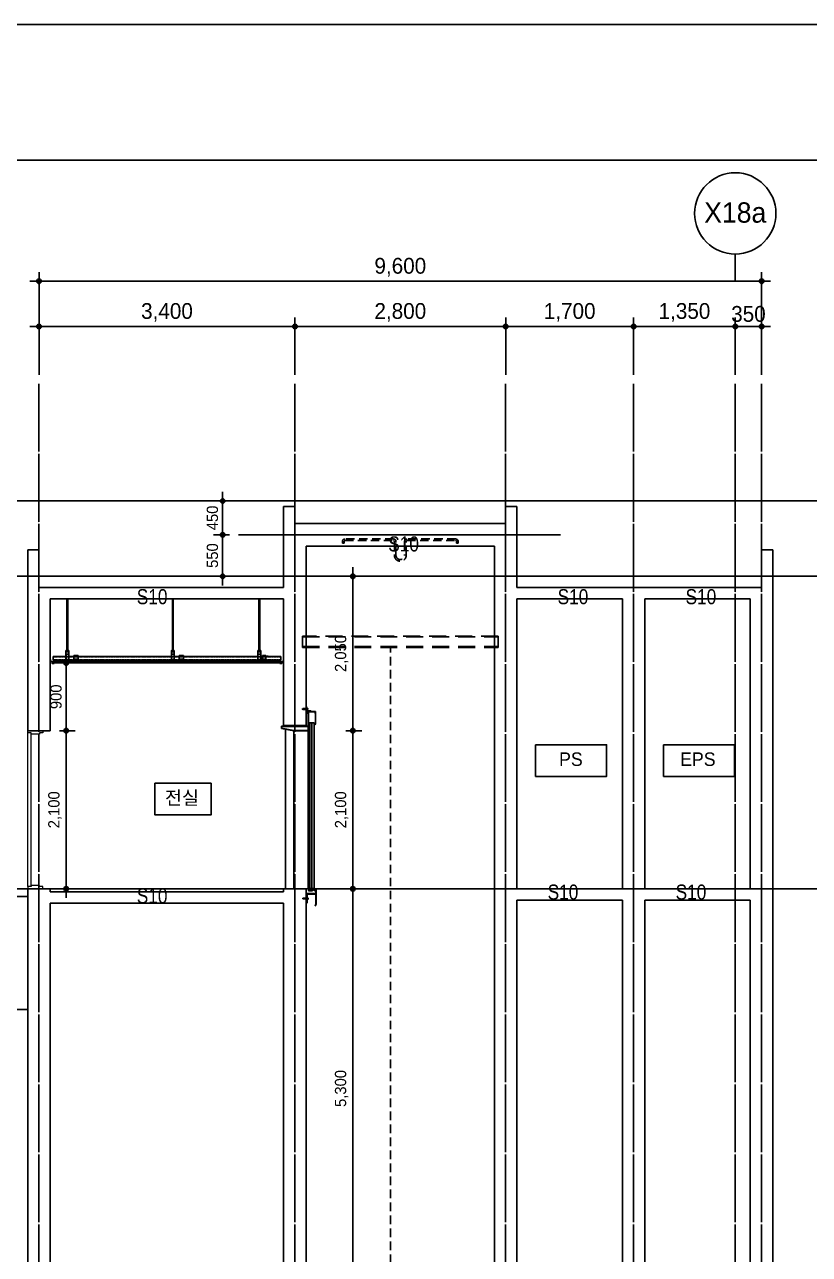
# Model space of a CAD drawing. Header units: millimetres. Extents: x 11948722 to 13111668, y -10771712 to -10232988.
# Drawn here: x 12224441 to 12234868, y -10540487 to -10524159 of the extents above; entities that cross this region are included whole.
import ezdxf
from ezdxf.enums import TextEntityAlignment as Align

# ---------------------------------------------------------------- set-up
doc = ezdxf.new("R2010")
doc.units = ezdxf.units.MM
doc.header["$LTSCALE"] = 150
doc.header["$MEASUREMENT"] = 0
for name, pattern in [('CEN', [6.2, 6, -0.1, 0, -0.1]), ('HID', [2.3, 1.5, -0.8]), ('HIDDEN', [2, 1, -1]), ('Xref-계단단면도$0$HIDDEN', [0.375, 0.25, -0.125])]:
    doc.linetypes.add(name, pattern=pattern)
doc.layers.get('0').update_dxf_attribs({"linetype": 'CONTINUOUS'})
doc.layers.get('Defpoints').update_dxf_attribs({"color": 117, "linetype": 'CONTINUOUS'})
for name, color, linetype in [('A-FIN-4', 9, 'CONTINUOUS'), ('A-중심선', 10, 'CEN'), ('CON-C', 2, 'CONTINUOUS'), ('ELE-3', 7, 'CONTINUOUS'), ('ELE-8', 8, 'CONTINUOUS'), ('elev', 8, 'HID'), ('Xref-계단단면도$0$3 dim0', 7, 'CONTINUOUS'), ('Xref-계단단면도$0$4', 4, 'CONTINUOUS'), ('Xref-계단단면도$0$8', 8, 'CONTINUOUS'), ('Xref-계단단면도$0$FIN', 5, 'CONTINUOUS'), ('Xref-계단단면도$0$SYM-2', 7, 'CONTINUOUS'), ('Xref-계단단면도$0$TEX', 3, 'CONTINUOUS'), ('Xref-계단단면도$0$TEX-SYM', 3, 'CONTINUOUS')]:
    doc.layers.add(name, color=color, linetype=linetype)
doc.layers.add('Xref-계단단면도$0$A-DOR', color=4, linetype='CONTINUOUS', lineweight=0)
doc.styles.add('A.NARROW', font='ARIALN.TTF')
doc.styles.add('Xref-계단단면도$0$나눔고딕 Se', font='')
doc.styles.add('Xref-계단단면도$0$돋움', font='')
doc.styles.get('Xref-계단단면도$0$나눔고딕 Se').set_extended_font_data('Dotum')
doc.styles.get('Xref-계단단면도$0$돋움').set_extended_font_data('Dotum')
doc.dimstyles.new('Xref-계단단면도$0$A1-100', dxfattribs={"dimtxt": 3, "dimasz": 1, "dimexe": 2, "dimexo": 2, "dimgap": 1, "dimtad": 1, "dimdec": 0, "dimzin": 12, "dimdsep": 46, "dimlunit": 6, "dimtxsty": 'Xref-계단단면도$0$나눔고딕 Se', "dimblk1": 'Xref-계단단면도$0$DIMDOT', "dimblk2": 'Xref-계단단면도$0$DIMDOT', "dimsah": 1, "dimcen": -1, "dimdle": 2, "dimclrd": 256, "dimclre": 256, "dimclrt": 3, "dimadec": 0, "dimazin": 0, "dimtfac": 1, "dimtdec": 0, "dimtix": 1, "dimtmove": 2, "dimatfit": 3, "dimldrblk": 'Xref-계단단면도$0$DIMDOT', "dimfxl": 1, "dimtvp": 1, "dimtolj": 1, "dimtzin": 12, "dimlwd": -1, "dimlwe": -1, "dimarcsym": 0})

# ---------------------------------------------------------------- blocks, each defined once
blk = doc.blocks.new('Xref-계단단면도$0$DIMDOT')
at = {"color": 0}
blk.add_line((-2, 0), (2, 0), dxfattribs=at)
for radius in [0.5, 0.25]:
    blk.add_circle((0, 0), radius, dxfattribs=at)
blk = doc.blocks.new('*D30')
at = {"layer": 'Defpoints', "color": 0, "transparency": 16777216}
for p in [(12224633, -10527567), (12224633, -10528356), (12234233, -10528356)]:
    blk.add_point(p, dxfattribs=at)
at = {"layer": 'Xref-계단단면도$0$3 dim0', "transparency": 16777216}
for p, q in [((12224633, -10528236), (12224633, -10527447)), ((12234173, -10527567), (12224693, -10527567)), ((12234233, -10528236), (12234233, -10527447))]:
    blk.add_line(p, q, dxfattribs=at)
at = {"layer": 'Xref-계단단면도$0$3 dim0', "transparency": 16777216, "xscale": 60, "yscale": 60, "zscale": 60, "rotation": 180}
blk.add_blockref('Xref-계단단면도$0$DIMDOT', (12224633, -10527567), dxfattribs=at)
at = {"layer": 'Xref-계단단면도$0$3 dim0', "transparency": 16777216, "xscale": 60, "yscale": 60, "zscale": 60}
blk.add_blockref('Xref-계단단면도$0$DIMDOT', (12234233, -10527567), dxfattribs=at)
at = {"layer": 'Xref-계단단면도$0$3 dim0', "color": 3, "transparency": 16777216, "insert": (12229433, -10527381), "char_height": 210, "attachment_point": 5, "style": 'Xref-계단단면도$0$나눔고딕 Se'}
blk.add_mtext('\\A1;9,600', dxfattribs=at)
blk = doc.blocks.new('*D31')
at = {"layer": 'Defpoints', "color": 0, "transparency": 16777216}
for p in [(12232533, -10528167), (12230833, -10528929), (12232533, -10528929)]:
    blk.add_point(p, dxfattribs=at)
at = {"layer": 'Xref-계단단면도$0$3 dim0', "transparency": 16777216}
for p, q in [((12230833, -10528809), (12230833, -10528047)), ((12232533, -10528809), (12232533, -10528047)), ((12230893, -10528167), (12232473, -10528167))]:
    blk.add_line(p, q, dxfattribs=at)
at = {"layer": 'Xref-계단단면도$0$3 dim0', "transparency": 16777216, "xscale": 60, "yscale": 60, "zscale": 60, "rotation": 180}
blk.add_blockref('Xref-계단단면도$0$DIMDOT', (12230833, -10528167), dxfattribs=at)
at = {"layer": 'Xref-계단단면도$0$3 dim0', "transparency": 16777216, "xscale": 60, "yscale": 60, "zscale": 60}
blk.add_blockref('Xref-계단단면도$0$DIMDOT', (12232533, -10528167), dxfattribs=at)
at = {"layer": 'Xref-계단단면도$0$3 dim0', "color": 3, "transparency": 16777216, "insert": (12231683, -10527981), "char_height": 210, "attachment_point": 5, "style": 'Xref-계단단면도$0$나눔고딕 Se'}
blk.add_mtext('\\A1;1,700', dxfattribs=at)
blk = doc.blocks.new('*D36')
at = {"layer": 'Defpoints', "color": 0, "transparency": 16777216}
for p in [(12230833, -10528167), (12228033, -10528929), (12230833, -10528929)]:
    blk.add_point(p, dxfattribs=at)
at = {"layer": 'Xref-계단단면도$0$3 dim0', "transparency": 16777216}
for p, q in [((12228033, -10528809), (12228033, -10528047)), ((12230833, -10528809), (12230833, -10528047)), ((12228093, -10528167), (12230773, -10528167))]:
    blk.add_line(p, q, dxfattribs=at)
at = {"layer": 'Xref-계단단면도$0$3 dim0', "transparency": 16777216, "xscale": 60, "yscale": 60, "zscale": 60, "rotation": 180}
blk.add_blockref('Xref-계단단면도$0$DIMDOT', (12228033, -10528167), dxfattribs=at)
at = {"layer": 'Xref-계단단면도$0$3 dim0', "transparency": 16777216, "xscale": 60, "yscale": 60, "zscale": 60}
blk.add_blockref('Xref-계단단면도$0$DIMDOT', (12230833, -10528167), dxfattribs=at)
at = {"layer": 'Xref-계단단면도$0$3 dim0', "color": 3, "transparency": 16777216, "insert": (12229433, -10527981), "char_height": 210, "attachment_point": 5, "style": 'Xref-계단단면도$0$나눔고딕 Se'}
blk.add_mtext('\\A1;2,800', dxfattribs=at)
blk = doc.blocks.new('*D52')
at = {"layer": 'Defpoints', "color": 0, "transparency": 16777216}
for p in [(12233883, -10528167), (12232533, -10528929), (12233883, -10528929)]:
    blk.add_point(p, dxfattribs=at)
at = {"layer": 'Xref-계단단면도$0$3 dim0', "transparency": 16777216}
for p, q in [((12232533, -10528809), (12232533, -10528047)), ((12233883, -10528809), (12233883, -10528047)), ((12232593, -10528167), (12233823, -10528167))]:
    blk.add_line(p, q, dxfattribs=at)
at = {"layer": 'Xref-계단단면도$0$3 dim0', "transparency": 16777216, "xscale": 60, "yscale": 60, "zscale": 60, "rotation": 180}
blk.add_blockref('Xref-계단단면도$0$DIMDOT', (12232533, -10528167), dxfattribs=at)
at = {"layer": 'Xref-계단단면도$0$3 dim0', "transparency": 16777216, "xscale": 60, "yscale": 60, "zscale": 60}
blk.add_blockref('Xref-계단단면도$0$DIMDOT', (12233883, -10528167), dxfattribs=at)
at = {"layer": 'Xref-계단단면도$0$3 dim0', "color": 3, "transparency": 16777216, "insert": (12233208, -10527981), "char_height": 210, "attachment_point": 5, "style": 'Xref-계단단면도$0$나눔고딕 Se'}
blk.add_mtext('\\A1;1,350', dxfattribs=at)
blk = doc.blocks.new('*D53')
at = {"layer": 'Defpoints', "color": 0, "transparency": 16777216}
for p in [(12228033, -10528167), (12224633, -10528929), (12228033, -10528929)]:
    blk.add_point(p, dxfattribs=at)
at = {"layer": 'Xref-계단단면도$0$3 dim0', "transparency": 16777216}
for p, q in [((12224633, -10528809), (12224633, -10528047)), ((12228033, -10528809), (12228033, -10528047)), ((12224693, -10528167), (12227973, -10528167))]:
    blk.add_line(p, q, dxfattribs=at)
at = {"layer": 'Xref-계단단면도$0$3 dim0', "transparency": 16777216, "xscale": 60, "yscale": 60, "zscale": 60, "rotation": 180}
blk.add_blockref('Xref-계단단면도$0$DIMDOT', (12224633, -10528167), dxfattribs=at)
at = {"layer": 'Xref-계단단면도$0$3 dim0', "transparency": 16777216, "xscale": 60, "yscale": 60, "zscale": 60}
blk.add_blockref('Xref-계단단면도$0$DIMDOT', (12228033, -10528167), dxfattribs=at)
at = {"layer": 'Xref-계단단면도$0$3 dim0', "color": 3, "transparency": 16777216, "insert": (12226333, -10527981), "char_height": 210, "attachment_point": 5, "style": 'Xref-계단단면도$0$나눔고딕 Se'}
blk.add_mtext('\\A1;3,400', dxfattribs=at)
blk = doc.blocks.new('ELEV-DOOR')
at = {"layer": 'ELE-3'}
for p, q in [((-6, 2420), (-6, 2467)), ((-2, 2471), (0, 2471)), ((0, 2471), (0, 2406)), ((-124, 2403), (-125, 2403)), ((-125, 2403), (-125, 2240)), ((-124, 2241), (-124, 2403)), ((-22, 2406), (-123, 2406)), ((-123, 2406), (-123, 2380)), ((-123, 2380), (-119, 2380)), ((-119, 2380), (-119, 2402)), ((-119, 2402), (-26, 2402)), ((-65, 2406), (-65, 2408)), ((0, 2406), (-65, 2406)), ((-61, 2412), (-14, 2412)), ((-27, 2391), (-29, 2391)), ((-29, 2391), (-29, 2200)), ((-27, 2200), (-27, 2391)), ((-26, 2402), (-26, 2376)), ((-26, 2376), (-22, 2376)), ((-22, 2376), (-22, 2406)), ((-125, 2240), (-114, 2228)), ((-112, 2229), (-124, 2241)), ((-114, 2228), (-112, 2229)), ((-77, 2254), (-106, 2254)), ((-106, 2254), (-106, 56)), ((-77, 56), (-77, 2254)), ((-42, 2254), (-72, 2254)), ((-72, 2254), (-72, 56)), ((-42, 56), (-42, 2254)), ((-29, 2200), (-27, 2200)), ((-12, 2210), (-26, 2210)), ((-26, 2210), (-26, 2150)), ((-26, 2150), (-26, 50)), ((-26, 2150), (166, 2150)), ((-24, 2152), (-24, 2207)), ((-24, 2207), (-12, 2207)), ((166, 2152), (-24, 2152)), ((312, 2207), (-19, 2207)), ((-19, 2207), (-19, 2205)), ((-19, 2205), (312, 2205)), ((-12, 2207), (-12, 2210)), ((328, 2182), (166, 2152)), ((166, 2150), (330, 2180)), ((330, 2210), (312, 2210)), ((312, 2210), (312, 2207)), ((312, 2207), (328, 2207)), ((312, 2205), (312, 2207)), ((328, 2207), (328, 2182)), ((330, 2180), (330, 2210)), ((-133, 47), (-130, 50)), ((-133, -154), (-133, 47)), ((-133, 38), (-130, 38)), ((-130, 50), (-123, 50)), ((-130, 38), (-130, -153)), ((-110, 23), (-130, 23)), ((-123, 50), (-123, 46)), ((-123, 46), (-117, 46)), ((-75, 39), (-120, 39)), ((-120, 39), (-120, 31)), ((-120, 31), (-110, 31)), ((-117, 46), (-117, 50)), ((-117, 50), (-111, 50)), ((-111, 50), (-111, 46)), ((-111, 46), (-105, 46)), ((-110, 31), (-110, 23)), ((-106, 56), (-77, 56)), ((-105, 46), (-105, 50)), ((-105, 50), (-99, 50)), ((-99, 50), (-99, 46)), ((-99, 46), (-93, 46)), ((-93, 46), (-93, 50)), ((-93, 50), (-87, 50)), ((-87, 50), (-87, 46)), ((-87, 46), (-82, 46)), ((-85, 23), (-85, 31)), ((-85, 31), (-75, 31)), ((-45, 23), (-85, 23)), ((-82, 46), (-82, 50)), ((-82, 50), (-68, 50)), ((-75, 31), (-75, 39)), ((-72, 56), (-42, 56)), ((-68, 50), (-68, 39)), ((-68, 39), (-50, 39)), ((-64, 56), (-64, 45)), ((-64, 45), (-54, 45)), ((-54, 45), (-54, 56)), ((-50, 39), (-50, 50)), ((-50, 50), (0, 50)), ((-40, 39), (-45, 39)), ((-45, 39), (-45, 23)), ((-40, 23), (-40, 39)), ((-30, 23), (-40, 23)), ((-30, 44), (-35, 44)), ((-35, 44), (-35, 29)), ((-35, 29), (-30, 29)), ((-30, 50), (-30, 44)), ((-30, 29), (-30, 23)), ((-119, -180), (-133, -154)), ((-130, -153), (-117, -179)), ((-117, -179), (-119, -180))]:
    blk.add_line(p, q, dxfattribs=at)
blk.add_lwpolyline([(0, -10), (0, 50)], dxfattribs=at)
blk.add_lwpolyline([(-130, -10), (0, -10), (0, -140), (-4, -140, -0.414214), (-12, -132), (-12, -34, 0.414214), (-24, -22), (-122, -22, -0.414214), (-130, -14)], format="xyb", close=True, dxfattribs=at)
for centre, radius, start, end in [((-2, 2467), 4, 90, 180), ((-61, 2408), 4, 90, 180), ((-14, 2420), 8.5, 270, 0)]:
    blk.add_arc(centre, radius, start, end, dxfattribs=at)
at = {"layer": 'ELE-8', "linetype": 'HIDDEN'}
for p, q in [((-8, 2425), (-8, 2453)), ((-6, 2453), (-8, 2453)), ((55, 2438), (-28, 2438)), ((-16, 2443), (-21, 2443)), ((-21, 2435), (-21, 2443)), ((-16, 2435), (-21, 2435)), ((-15, 2449), (-16, 2447)), ((-16, 2431), (-16, 2447)), ((-14, 2443), (-16, 2443)), ((-14, 2435), (-16, 2435)), ((-15, 2429), (-16, 2431)), ((-8, 2449), (-15, 2449)), ((-8, 2444), (-15, 2444)), ((-8, 2434), (-15, 2434)), ((-8, 2429), (-15, 2429)), ((-4, 2443), (-9, 2443)), ((-4, 2435), (-9, 2435)), ((-6, 2425), (-8, 2425)), ((-8, 2429), (-8, 2449)), ((45, 2446), (0, 2446)), ((3, 2444), (0, 2444)), ((3, 2434), (0, 2434)), ((45, 2432), (0, 2432)), ((6, 2443), (1, 2443)), ((6, 2435), (1, 2435)), ((6, 2432), (6, 2432)), ((13, 2444), (8, 2444)), ((13, 2434), (8, 2434)), ((16, 2443), (11, 2443)), ((16, 2435), (11, 2435)), ((23, 2444), (18, 2444)), ((23, 2434), (18, 2434)), ((26, 2443), (21, 2443)), ((26, 2435), (21, 2435)), ((32, 2444), (27, 2444)), ((33, 2434), (28, 2434)), ((35, 2443), (30, 2443)), ((35, 2435), (30, 2435)), ((39, 2444), (37, 2444)), ((39, 2444), (37, 2443)), ((39, 2434), (37, 2435)), ((40, 2434), (38, 2434)), ((42, 2443), (40, 2443)), ((42, 2435), (40, 2435)), ((42, 2441), (42, 2443)), ((42, 2435), (42, 2437)), ((45, 2445), (43, 2445)), ((45, 2433), (43, 2433)), ((45, 2446), (45, 2446)), ((46, 2445), (45, 2445)), ((45, 2445), (45, 2445)), ((46, 2433), (45, 2433)), ((45, 2432), (45, 2433)), ((45, 2432), (45, 2432)), ((50, 2445), (49, 2445)), ((50, 2433), (49, 2433)), ((50, 2442), (50, 2445)), ((50, 2433), (50, 2436)), ((-23, -74), (-28, -74)), ((-28, -74), (-28, -85)), ((-23, -85), (-28, -85)), ((-23, -69), (-23, -89)), ((-23, -69), (-13, -69)), ((-23, -73), (-13, -73)), ((-23, -86), (-13, -86)), ((-23, -89), (-13, -89)), ((-13, -95), (-13, -64)), ((-12, -74), (35, -74)), ((-12, -75), (44, -75)), ((-12, -83), (44, -83)), ((-12, -84), (35, -84)), ((44, -75), (35, -74)), ((35, -74), (35, -84)), ((44, -83), (35, -84)), ((44, -75), (44, -83))]:
    blk.add_line(p, q, dxfattribs=at)
at = {"layer": 'ELE-8'}
for p, q in [((166, 2150), (166, 50)), ((274, 2170), (274, 50)), ((274, 50), (0, 50))]:
    blk.add_line(p, q, dxfattribs=at)
at = {"layer": 'ELE-8', "linetype": 'HIDDEN'}
for centre, start, end in [((-11, -64), 119.6665, 166.3681), ((-11, -94), 193.6318, 240.3335)]:
    blk.add_arc(centre, 2.1, start, end, dxfattribs=at)
blk = doc.blocks.new('*D70')
at = {"layer": 'Defpoints', "color": 0, "transparency": 16777216}
for p in [(12224783, -10533534), (12224783, -10535634), (12224994, -10535634)]:
    blk.add_point(p, dxfattribs=at)
at = {"layer": 'Xref-계단단면도$0$3 dim0', "transparency": 16777216}
for p, q in [((12224903, -10533534), (12225114, -10533534)), ((12224994, -10533594), (12224994, -10535574)), ((12224903, -10535634), (12225114, -10535634))]:
    blk.add_line(p, q, dxfattribs=at)
at = {"layer": 'Xref-계단단면도$0$3 dim0', "transparency": 16777216, "xscale": 60, "yscale": 60, "zscale": 60}
for p, rotation in [((12224994, -10533534), 90), ((12224994, -10535634), 270)]:
    blk.add_blockref('Xref-계단단면도$0$DIMDOT', p, dxfattribs=dict(at, rotation=rotation))
at = {"layer": 'Xref-계단단면도$0$3 dim0', "color": 3, "transparency": 16777216, "insert": (12224844, -10534584), "char_height": 150, "attachment_point": 5, "rotation": 90, "style": 'Xref-계단단면도$0$나눔고딕 Se'}
blk.add_mtext('\\A1;2,100', dxfattribs=at)
blk = doc.blocks.new('*D71')
at = {"layer": 'Defpoints', "color": 0, "transparency": 16777216}
for p in [(12224795, -10532634), (12224783, -10533534), (12224994, -10533534)]:
    blk.add_point(p, dxfattribs=at)
at = {"layer": 'Xref-계단단면도$0$3 dim0', "transparency": 16777216}
for p, q in [((12224915, -10532634), (12225114, -10532634)), ((12224994, -10532694), (12224994, -10533474)), ((12224903, -10533534), (12225114, -10533534))]:
    blk.add_line(p, q, dxfattribs=at)
at = {"layer": 'Xref-계단단면도$0$3 dim0', "transparency": 16777216, "xscale": 60, "yscale": 60, "zscale": 60}
for p, rotation in [((12224994, -10532634), 90), ((12224994, -10533534), 270)]:
    blk.add_blockref('Xref-계단단면도$0$DIMDOT', p, dxfattribs=dict(at, rotation=rotation))
at = {"layer": 'Xref-계단단면도$0$3 dim0', "color": 3, "transparency": 16777216, "insert": (12224859, -10533084), "char_height": 150, "attachment_point": 5, "rotation": 90, "style": 'Xref-계단단면도$0$나눔고딕 Se'}
blk.add_mtext('\\A1;900', dxfattribs=at)
blk = doc.blocks.new('*D834')
at = {"layer": 'Defpoints', "color": 0, "transparency": 16777216}
for p in [(12228591, -10535634), (12228591, -10540934), (12228802, -10540934)]:
    blk.add_point(p, dxfattribs=at)
at = {"layer": 'Xref-계단단면도$0$3 dim0', "transparency": 16777216}
for p, q in [((12228711, -10535634), (12228922, -10535634)), ((12228802, -10535694), (12228802, -10540874)), ((12228711, -10540934), (12228922, -10540934))]:
    blk.add_line(p, q, dxfattribs=at)
at = {"layer": 'Xref-계단단면도$0$3 dim0', "transparency": 16777216, "xscale": 60, "yscale": 60, "zscale": 60}
for p, rotation in [((12228802, -10535634), 90), ((12228802, -10540934), 270)]:
    blk.add_blockref('Xref-계단단면도$0$DIMDOT', p, dxfattribs=dict(at, rotation=rotation))
at = {"layer": 'Xref-계단단면도$0$3 dim0', "color": 3, "transparency": 16777216, "insert": (12228653, -10538284), "char_height": 150, "attachment_point": 5, "rotation": 90, "style": 'Xref-계단단면도$0$나눔고딕 Se'}
blk.add_mtext('\\A1;5,300', dxfattribs=at)
blk = doc.blocks.new('*D835')
at = {"layer": 'Defpoints', "color": 0, "transparency": 16777216}
for p in [(12228591, -10533534), (12228591, -10535634), (12228802, -10535634)]:
    blk.add_point(p, dxfattribs=at)
at = {"layer": 'Xref-계단단면도$0$3 dim0', "transparency": 16777216}
for p, q in [((12228711, -10533534), (12228922, -10533534)), ((12228802, -10533594), (12228802, -10535574)), ((12228711, -10535634), (12228922, -10535634))]:
    blk.add_line(p, q, dxfattribs=at)
at = {"layer": 'Xref-계단단면도$0$3 dim0', "transparency": 16777216, "xscale": 60, "yscale": 60, "zscale": 60}
for p, rotation in [((12228802, -10533534), 90), ((12228802, -10535634), 270)]:
    blk.add_blockref('Xref-계단단면도$0$DIMDOT', p, dxfattribs=dict(at, rotation=rotation))
at = {"layer": 'Xref-계단단면도$0$3 dim0', "color": 3, "transparency": 16777216, "insert": (12228653, -10534584), "char_height": 150, "attachment_point": 5, "rotation": 90, "style": 'Xref-계단단면도$0$나눔고딕 Se'}
blk.add_mtext('\\A1;2,100', dxfattribs=at)
blk = doc.blocks.new('*D836')
at = {"layer": 'Defpoints', "color": 0, "transparency": 16777216}
for p in [(12228591, -10531484), (12228802, -10531484), (12228591, -10533534)]:
    blk.add_point(p, dxfattribs=at)
at = {"layer": 'Xref-계단단면도$0$3 dim0', "transparency": 16777216}
for p, q in [((12228711, -10531484), (12228922, -10531484)), ((12228802, -10533474), (12228802, -10531544)), ((12228711, -10533534), (12228922, -10533534))]:
    blk.add_line(p, q, dxfattribs=at)
at = {"layer": 'Xref-계단단면도$0$3 dim0', "transparency": 16777216, "xscale": 60, "yscale": 60, "zscale": 60}
for p, rotation in [((12228802, -10531484), 90), ((12228802, -10533534), 270)]:
    blk.add_blockref('Xref-계단단면도$0$DIMDOT', p, dxfattribs=dict(at, rotation=rotation))
at = {"layer": 'Xref-계단단면도$0$3 dim0', "color": 3, "transparency": 16777216, "insert": (12228653, -10532509), "char_height": 150, "attachment_point": 5, "rotation": 90, "style": 'Xref-계단단면도$0$나눔고딕 Se'}
blk.add_mtext('\\A1;2,050', dxfattribs=at)
blk = doc.blocks.new('*D1043')
at = {"layer": 'Defpoints', "color": 0, "transparency": 16777216}
for p in [(12234233, -10528167), (12233883, -10528929), (12234233, -10528929)]:
    blk.add_point(p, dxfattribs=at)
at = {"layer": 'Xref-계단단면도$0$3 dim0', "transparency": 16777216}
for p, q in [((12233883, -10528809), (12233883, -10528047)), ((12234233, -10528809), (12234233, -10528047)), ((12233823, -10528167), (12233763, -10528167)), ((12233883, -10528167), (12234233, -10528167)), ((12234293, -10528167), (12234353, -10528167))]:
    blk.add_line(p, q, dxfattribs=at)
at = {"layer": 'Xref-계단단면도$0$3 dim0', "transparency": 16777216, "xscale": 60, "yscale": 60, "zscale": 60}
blk.add_blockref('Xref-계단단면도$0$DIMDOT', (12233883, -10528167), dxfattribs=at)
at = {"layer": 'Xref-계단단면도$0$3 dim0', "transparency": 16777216, "xscale": 60, "yscale": 60, "zscale": 60, "rotation": 180}
blk.add_blockref('Xref-계단단면도$0$DIMDOT', (12234233, -10528167), dxfattribs=at)
at = {"layer": 'Xref-계단단면도$0$3 dim0', "color": 3, "transparency": 16777216, "insert": (12234058, -10528002), "char_height": 210, "attachment_point": 5, "style": 'Xref-계단단면도$0$나눔고딕 Se'}
blk.add_mtext('\\A1;350', dxfattribs=at)
blk = doc.blocks.new('*D1044')
at = {"layer": 'Defpoints', "color": 0, "transparency": 16777216}
for p in [(12227072, -10530484), (12227283, -10530484), (12227283, -10530934)]:
    blk.add_point(p, dxfattribs=at)
at = {"layer": 'Xref-계단단면도$0$3 dim0', "transparency": 16777216}
for p, q in [((12227072, -10530424), (12227072, -10530364)), ((12227163, -10530484), (12226952, -10530484)), ((12227072, -10530934), (12227072, -10530484)), ((12227163, -10530934), (12226952, -10530934)), ((12227072, -10530994), (12227072, -10531054))]:
    blk.add_line(p, q, dxfattribs=at)
at = {"layer": 'Xref-계단단면도$0$3 dim0', "transparency": 16777216, "xscale": 60, "yscale": 60, "zscale": 60}
for p, rotation in [((12227072, -10530484), 270), ((12227072, -10530934), 90)]:
    blk.add_blockref('Xref-계단단면도$0$DIMDOT', p, dxfattribs=dict(at, rotation=rotation))
at = {"layer": 'Xref-계단단면도$0$3 dim0', "color": 3, "transparency": 16777216, "insert": (12226937, -10530709), "char_height": 150, "attachment_point": 5, "rotation": 90, "style": 'Xref-계단단면도$0$나눔고딕 Se'}
blk.add_mtext('\\A1;450', dxfattribs=at)
blk = doc.blocks.new('*D1312')
at = {"layer": 'Defpoints', "color": 0, "transparency": 16777216}
for p in [(12227072, -10530934), (12227283, -10530934), (12227283, -10531484)]:
    blk.add_point(p, dxfattribs=at)
at = {"layer": 'Xref-계단단면도$0$3 dim0', "transparency": 16777216}
for p, q in [((12227163, -10530934), (12226952, -10530934)), ((12227072, -10531424), (12227072, -10530994)), ((12227163, -10531484), (12226952, -10531484))]:
    blk.add_line(p, q, dxfattribs=at)
at = {"layer": 'Xref-계단단면도$0$3 dim0', "transparency": 16777216, "xscale": 60, "yscale": 60, "zscale": 60}
for p, rotation in [((12227072, -10530934), 90), ((12227072, -10531484), 270)]:
    blk.add_blockref('Xref-계단단면도$0$DIMDOT', p, dxfattribs=dict(at, rotation=rotation))
at = {"layer": 'Xref-계단단면도$0$3 dim0', "color": 3, "transparency": 16777216, "insert": (12226937, -10531209), "char_height": 150, "attachment_point": 5, "rotation": 90, "style": 'Xref-계단단면도$0$나눔고딕 Se'}
blk.add_mtext('\\A1;550', dxfattribs=at)

msp = doc.modelspace()

# ---------------------------------------------------------------- linework, layer by layer
at = {"layer": 'A-FIN-4'}
for p, q in [((12228032.6, -10530783.8), (12230832.6, -10530783.8)), ((12224632.6, -10531483.8), (12227882.6, -10531483.8)), ((12230982.6, -10531483.8), (12234232.6, -10531483.8)), ((12221637.3, -10535733.8), (12224482.6, -10535733.8)), ((12224782.6, -10535633.8), (12227882.6, -10535633.8))]:
    msp.add_line(p, q, dxfattribs=at)
at = {"layer": 'A-중심선'}
for p, q in [((12224632.6, -10528928.7), (12224632.6, -10579914.8)), ((12228032.6, -10528928.7), (12228032.6, -10579914.8)), ((12230832.6, -10528928.7), (12230832.6, -10579914.8)), ((12232532.6, -10528928.7), (12232532.6, -10579914.8)), ((12233882.6, -10528928.7), (12233882.6, -10579914.8)), ((12234232.6, -10528928.7), (12234232.6, -10579914.8))]:
    msp.add_line(p, q, dxfattribs=at)
at = {"layer": 'A-중심선', "linetype": 'ByBlock', "ltscale": 0.5}
for p, q in [((12221637.3, -10530483.8), (12239263.3, -10530483.8)), ((12227282.9, -10530933.8), (12231562.9, -10530933.8)), ((12221637.3, -10531483.8), (12239263.3, -10531483.8)), ((12221637.3, -10535633.8), (12239263.3, -10535633.8))]:
    msp.add_line(p, q, dxfattribs=at)
at = {"layer": 'CON-C'}
for p, q in [((12228032.6, -10530558.8), (12227882.6, -10530558.8)), ((12227882.6, -10530558.8), (12227882.6, -10531633.8)), ((12228032.6, -10530933.8), (12228032.6, -10530558.8)), ((12230982.6, -10530558.8), (12230832.6, -10530558.8)), ((12230832.6, -10530558.8), (12230832.6, -10530933.8)), ((12230982.6, -10531633.8), (12230982.6, -10530558.8)), ((12230832.6, -10530933.8), (12228032.6, -10530933.8)), ((12224632.6, -10531133.8), (12224482.6, -10531133.8)), ((12224482.6, -10531133.8), (12224482.6, -10533533.8)), ((12224632.6, -10531633.8), (12224632.6, -10531133.8)), ((12228182.6, -10533463.8), (12228182.6, -10531083.8)), ((12228182.6, -10531083.8), (12230682.6, -10531083.8)), ((12230682.6, -10531083.8), (12230682.6, -10578333.8)), ((12234232.6, -10531633.8), (12234232.6, -10531133.8)), ((12234382.6, -10566733.8), (12234382.6, -10531133.8)), ((12227882.6, -10531633.8), (12224632.6, -10531633.8)), ((12234232.6, -10531633.8), (12230982.6, -10531633.8)), ((12224782.6, -10533533.8), (12224782.6, -10531783.8)), ((12224782.6, -10531783.8), (12227882.6, -10531783.8)), ((12227882.6, -10531783.8), (12227882.6, -10533463.8)), ((12230982.6, -10531783.8), (12230982.6, -10535633.8)), ((12232382.6, -10531783.8), (12230982.6, -10531783.8)), ((12232382.6, -10535633.8), (12232382.6, -10531783.8)), ((12234082.6, -10531783.8), (12232682.6, -10531783.8)), ((12232682.6, -10535633.8), (12232682.6, -10531783.8)), ((12234082.6, -10535633.8), (12234082.6, -10531783.8)), ((12227882.6, -10533463.8), (12228182.6, -10533463.8)), ((12224482.6, -10533533.8), (12224782.6, -10533533.8)), ((12224482.6, -10535633.8), (12224482.6, -10544633.8)), ((12224782.6, -10535633.8), (12224482.6, -10535633.8)), ((12224782.6, -10535673.8), (12224782.6, -10535633.8)), ((12227882.6, -10535673.8), (12224782.6, -10535673.8)), ((12228182.6, -10535633.8), (12227882.6, -10535633.8)), ((12227882.6, -10535633.8), (12227882.6, -10535673.8)), ((12228182.6, -10540933.8), (12228182.6, -10535633.8)), ((12230982.6, -10535633.8), (12232382.6, -10535633.8)), ((12232682.6, -10535633.8), (12234082.6, -10535633.8)), ((12224782.6, -10544633.8), (12224782.6, -10535823.8)), ((12224782.6, -10535823.8), (12227882.6, -10535823.8)), ((12227882.6, -10535823.8), (12227882.6, -10540933.8)), ((12230982.6, -10535783.8), (12232382.6, -10535783.8)), ((12230982.6, -10546733.8), (12230982.6, -10535783.8)), ((12232382.6, -10535783.8), (12232382.6, -10546733.8)), ((12232682.6, -10535783.8), (12234082.6, -10535783.8)), ((12232682.6, -10546733.8), (12232682.6, -10535783.8)), ((12234082.6, -10546733.8), (12234082.6, -10535783.8))]:
    msp.add_line(p, q, dxfattribs=at)
at = {"layer": 'CON-C', "ltscale": 1200}
msp.add_line((12234232.6, -10531133.8), (12234382.6, -10531133.8), dxfattribs=at)
msp.add_lwpolyline([(12224482.6, -10535733.8), (12223982.6, -10535733.8), (12223982.6, -10537233.8), (12224482.6, -10537233.8)], close=True, dxfattribs=at)
at = {"layer": 'Defpoints', "ltscale": 1200}
for points in [[(12206681.5, -10524159.4), (12251231.5, -10524159.4), (12251231.5, -10587159.4), (12206681.5, -10587159.4)], [(12208534.4, -10580484.4), (12249484.4, -10580484.4), (12249484.4, -10525959.4), (12208534.4, -10525959.4)], [(12221637.3, -10525959.4), (12239263.3, -10525959.4), (12239263.3, -10580484.4), (12221637.3, -10580484.4)]]:
    msp.add_lwpolyline(points, close=True, dxfattribs=at)
at = {"layer": 'elev'}
for p, q in [((12230732.6, -10532277.1), (12228132.6, -10532277.1)), ((12228132.6, -10532277.1), (12228132.6, -10532427.1)), ((12228132.6, -10532287.1), (12230732.6, -10532287.1)), ((12230732.6, -10532427.1), (12230732.6, -10532277.1)), ((12228132.6, -10532417.1), (12230732.6, -10532417.1)), ((12228132.6, -10532427.1), (12230732.6, -10532427.1))]:
    msp.add_line(p, q, dxfattribs=at)
at = {"layer": 'elev', "linetype": 'HID', "ltscale": 0.5}
msp.add_lwpolyline([(12230201.6, -10531043.8), (12230201.6, -10531021.8, 0.4142136), (12230168.6, -10530988.8), (12229522.6, -10530988.8, 0.4142136), (12229489.6, -10531021.8), (12229489.6, -10531208.8, -0.9298246), (12229375.6, -10531208.8), (12229375.6, -10531021.8, 0.4142136), (12229342.6, -10530988.8), (12228696.6, -10530988.8, 0.4142136), (12228663.6, -10531021.8), (12228663.6, -10531043.8), (12228685.6, -10531043.8), (12228685.6, -10531021.8, -0.4142136), (12228696.6, -10531010.8), (12229342.6, -10531010.8, -0.4142136), (12229353.6, -10531021.8), (12229353.6, -10531208.8, 0.9493671), (12229511.6, -10531208.8), (12229511.6, -10531021.8, -0.4142136), (12229522.6, -10531010.8), (12230168.6, -10531010.8, -0.4142136), (12230179.6, -10531021.8), (12230179.6, -10531043.8)], format="xyb", close=True, dxfattribs=at)
msp.add_lwpolyline([(12229300.6, -10562853.8), (12229300.6, -10532427.1)], dxfattribs=at)
at = {"layer": 'Xref-계단단면도$0$4', "ltscale": 0.1}
for points in [[(12224832.6, -10532639.8), (12224832.6, -10532633.8), (12224831.6, -10532633.8), (12224831.6, -10532638.8), (12224808.6, -10532638.8), (12224808.6, -10532613.8), (12224783.6, -10532613.8), (12224783.6, -10532589.8), (12224782.6, -10532589.8), (12224782.6, -10532614.8), (12224807.6, -10532614.8), (12224807.6, -10532639.8), (12224832.6, -10532639.8)], [(12227832.6, -10532639.8), (12227832.6, -10532633.8), (12227833.6, -10532633.8), (12227833.6, -10532638.8), (12227856.6, -10532638.8), (12227856.6, -10532613.8), (12227881.6, -10532613.8), (12227881.6, -10532589.8), (12227882.6, -10532589.8), (12227882.6, -10532614.8), (12227857.6, -10532614.8), (12227857.6, -10532639.8), (12227832.6, -10532639.8)]]:
    msp.add_lwpolyline(points, dxfattribs=at)
at = {"layer": 'Xref-계단단면도$0$8'}
for p, q in [((12225004.3, -10531783.8), (12225004.3, -10532465.1)), ((12225015.6, -10531783.8), (12225015.6, -10532465.1)), ((12226404.3, -10531783.8), (12226404.3, -10532465.1)), ((12226415.6, -10531783.8), (12226415.6, -10532465.1)), ((12227554.3, -10531783.8), (12227554.3, -10532465.1)), ((12227565.6, -10531783.8), (12227565.6, -10532465.1)), ((12224991.2, -10532468.8), (12224991.2, -10532587.6)), ((12224991.2, -10532468.8), (12225028.7, -10532468.8)), ((12224991.2, -10532472.6), (12225028.7, -10532472.6)), ((12224998.7, -10532465.1), (12225021.2, -10532465.1)), ((12224998.7, -10532465.1), (12224998.7, -10532468.8)), ((12224998.7, -10532472.6), (12224998.7, -10532476.3)), ((12224998.7, -10532476.3), (12225021.2, -10532476.3)), ((12225002.5, -10532465.1), (12225002.5, -10532468.8)), ((12225002.5, -10532472.6), (12225002.5, -10532476.3)), ((12225004.3, -10532460.1), (12225015.6, -10532460.1)), ((12225004.3, -10532462.6), (12225015.6, -10532462.6)), ((12225004.3, -10532476.3), (12225004.3, -10532487.6)), ((12225004.3, -10532477.6), (12225015.6, -10532477.6)), ((12225004.3, -10532480.1), (12225015.6, -10532480.1)), ((12225004.3, -10532482.6), (12225015.6, -10532482.6)), ((12225004.3, -10532485.1), (12225015.6, -10532485.1)), ((12225004.3, -10532485.1), (12225015.6, -10532485.1)), ((12225004.3, -10532487.6), (12225015.6, -10532487.6)), ((12225015.6, -10532476.3), (12225015.6, -10532487.6)), ((12225017.5, -10532465.1), (12225017.5, -10532468.8)), ((12225017.5, -10532472.6), (12225017.5, -10532476.3)), ((12225021.2, -10532465.1), (12225021.2, -10532468.8)), ((12225021.2, -10532472.6), (12225021.2, -10532476.3)), ((12225028.7, -10532468.8), (12225028.7, -10532587.6)), ((12226391.2, -10532468.8), (12226391.2, -10532587.6)), ((12226391.2, -10532468.8), (12226428.7, -10532468.8)), ((12226391.2, -10532472.6), (12226428.7, -10532472.6)), ((12226398.7, -10532465.1), (12226421.2, -10532465.1)), ((12226398.7, -10532465.1), (12226398.7, -10532468.8)), ((12226398.7, -10532472.6), (12226398.7, -10532476.3)), ((12226398.7, -10532476.3), (12226421.2, -10532476.3)), ((12226402.5, -10532465.1), (12226402.5, -10532468.8)), ((12226402.5, -10532472.6), (12226402.5, -10532476.3)), ((12226404.3, -10532460.1), (12226415.6, -10532460.1)), ((12226404.3, -10532462.6), (12226415.6, -10532462.6)), ((12226404.3, -10532476.3), (12226404.3, -10532487.6)), ((12226404.3, -10532477.6), (12226415.6, -10532477.6)), ((12226404.3, -10532480.1), (12226415.6, -10532480.1)), ((12226404.3, -10532482.6), (12226415.6, -10532482.6)), ((12226404.3, -10532485.1), (12226415.6, -10532485.1)), ((12226404.3, -10532485.1), (12226415.6, -10532485.1)), ((12226404.3, -10532487.6), (12226415.6, -10532487.6)), ((12226415.6, -10532476.3), (12226415.6, -10532487.6)), ((12226417.5, -10532465.1), (12226417.5, -10532468.8)), ((12226417.5, -10532472.6), (12226417.5, -10532476.3)), ((12226421.2, -10532465.1), (12226421.2, -10532468.8)), ((12226421.2, -10532472.6), (12226421.2, -10532476.3)), ((12226428.7, -10532468.8), (12226428.7, -10532587.6)), ((12227541.2, -10532468.8), (12227541.2, -10532587.6)), ((12227541.2, -10532468.8), (12227578.7, -10532468.8)), ((12227541.2, -10532472.6), (12227578.7, -10532472.6)), ((12227548.7, -10532465.1), (12227571.2, -10532465.1)), ((12227548.7, -10532465.1), (12227548.7, -10532468.8)), ((12227548.7, -10532472.6), (12227548.7, -10532476.3)), ((12227548.7, -10532476.3), (12227571.2, -10532476.3)), ((12227552.5, -10532465.1), (12227552.5, -10532468.8)), ((12227552.5, -10532472.6), (12227552.5, -10532476.3)), ((12227554.3, -10532460.1), (12227565.6, -10532460.1)), ((12227554.3, -10532462.6), (12227565.6, -10532462.6)), ((12227554.3, -10532476.3), (12227554.3, -10532487.6)), ((12227554.3, -10532477.6), (12227565.6, -10532477.6)), ((12227554.3, -10532480.1), (12227565.6, -10532480.1)), ((12227554.3, -10532482.6), (12227565.6, -10532482.6)), ((12227554.3, -10532485.1), (12227565.6, -10532485.1)), ((12227554.3, -10532485.1), (12227565.6, -10532485.1)), ((12227554.3, -10532487.6), (12227565.6, -10532487.6)), ((12227565.6, -10532476.3), (12227565.6, -10532487.6)), ((12227567.5, -10532465.1), (12227567.5, -10532468.8)), ((12227567.5, -10532472.6), (12227567.5, -10532476.3)), ((12227571.2, -10532465.1), (12227571.2, -10532468.8)), ((12227571.2, -10532472.6), (12227571.2, -10532476.3)), ((12227578.7, -10532468.8), (12227578.7, -10532587.6)), ((12224991.2, -10532518.8), (12225028.7, -10532518.8)), ((12224991.2, -10532587.6), (12225028.7, -10532587.6)), ((12225096, -10532535.1), (12225152.2, -10532535.1)), ((12225096, -10532578.8), (12225096, -10532535.1)), ((12225096, -10532537.6), (12225152.2, -10532537.6)), ((12225096, -10532546.3), (12225099.6, -10532546.3)), ((12225102.2, -10532585.1), (12225096, -10532578.8)), ((12225096, -10532585.1), (12225102.2, -10532585.1)), ((12225096, -10532608.8), (12225096, -10532585.1)), ((12225103.5, -10532608.8), (12225096, -10532608.8)), ((12225098.5, -10532606.3), (12225098.5, -10532587.6)), ((12225098.5, -10532587.6), (12225102.2, -10532587.6)), ((12225098.5, -10532595.1), (12225149.7, -10532595.1)), ((12225101.3, -10532606.3), (12225098.5, -10532606.3)), ((12225101.7, -10532546.3), (12225104.7, -10532546.3)), ((12225102.2, -10532587.6), (12225102.2, -10532585.1)), ((12225102.2, -10532585.1), (12225146, -10532585.1)), ((12225104.7, -10532540.4), (12225104.7, -10532535.1)), ((12225104.7, -10532546.3), (12225104.7, -10532542.1)), ((12225132.2, -10532608.8), (12225116, -10532608.8)), ((12225130.1, -10532606.3), (12225118.1, -10532606.3)), ((12225119.7, -10532540.4), (12225119.7, -10532535.1)), ((12225119.7, -10532546.3), (12225119.7, -10532542.1)), ((12225119.7, -10532546.3), (12225122.8, -10532546.3)), ((12225124.5, -10532546.3), (12225128.5, -10532546.3)), ((12225128.5, -10532540.4), (12225128.5, -10532535.1)), ((12225128.5, -10532546.3), (12225128.5, -10532542.1)), ((12225143.5, -10532540.4), (12225143.5, -10532535.1)), ((12225143.5, -10532546.3), (12225143.5, -10532542.1)), ((12225143.5, -10532546.3), (12225147.2, -10532546.3)), ((12225152.2, -10532608.8), (12225144.7, -10532608.8)), ((12225146, -10532585.1), (12225152.2, -10532578.8)), ((12225146, -10532585.1), (12225152.2, -10532585.1)), ((12225146, -10532587.6), (12225146, -10532585.1)), ((12225146, -10532587.6), (12225149.7, -10532587.6)), ((12225149.7, -10532606.3), (12225146.8, -10532606.3)), ((12225148.6, -10532546.3), (12225152.2, -10532546.3)), ((12225149.7, -10532587.6), (12225149.7, -10532606.3)), ((12225152.2, -10532578.8), (12225152.2, -10532535.1)), ((12225152.2, -10532585.1), (12225152.2, -10532608.8)), ((12226391.2, -10532518.8), (12226428.7, -10532518.8)), ((12226391.2, -10532587.6), (12226428.7, -10532587.6)), ((12226496, -10532535.1), (12226552.2, -10532535.1)), ((12226496, -10532578.8), (12226496, -10532535.1)), ((12226496, -10532537.6), (12226552.2, -10532537.6)), ((12226496, -10532546.3), (12226499.6, -10532546.3)), ((12226502.2, -10532585.1), (12226496, -10532578.8)), ((12226496, -10532585.1), (12226502.2, -10532585.1)), ((12226496, -10532608.8), (12226496, -10532585.1)), ((12226503.5, -10532608.8), (12226496, -10532608.8)), ((12226498.5, -10532606.3), (12226498.5, -10532587.6)), ((12226498.5, -10532587.6), (12226502.2, -10532587.6)), ((12226498.5, -10532595.1), (12226549.7, -10532595.1)), ((12226501.3, -10532606.3), (12226498.5, -10532606.3)), ((12226501.7, -10532546.3), (12226504.7, -10532546.3)), ((12226502.2, -10532585.1), (12226546, -10532585.1)), ((12226502.2, -10532587.6), (12226502.2, -10532585.1)), ((12226504.7, -10532540.4), (12226504.7, -10532535.1)), ((12226504.7, -10532546.3), (12226504.7, -10532542.1)), ((12226532.2, -10532608.8), (12226516, -10532608.8)), ((12226530.1, -10532606.3), (12226518.1, -10532606.3)), ((12226519.7, -10532540.4), (12226519.7, -10532535.1)), ((12226519.7, -10532546.3), (12226519.7, -10532542.1)), ((12226519.7, -10532546.3), (12226522.8, -10532546.3)), ((12226524.5, -10532546.3), (12226528.5, -10532546.3)), ((12226528.5, -10532540.4), (12226528.5, -10532535.1)), ((12226528.5, -10532546.3), (12226528.5, -10532542.1)), ((12226543.5, -10532540.4), (12226543.5, -10532535.1)), ((12226543.5, -10532546.3), (12226543.5, -10532542.1)), ((12226543.5, -10532546.3), (12226547.2, -10532546.3)), ((12226552.2, -10532608.8), (12226544.7, -10532608.8)), ((12226546, -10532585.1), (12226552.2, -10532578.8)), ((12226546, -10532585.1), (12226552.2, -10532585.1)), ((12226546, -10532587.6), (12226546, -10532585.1)), ((12226546, -10532587.6), (12226549.7, -10532587.6)), ((12226549.7, -10532606.3), (12226546.8, -10532606.3)), ((12226548.6, -10532546.3), (12226552.2, -10532546.3)), ((12226549.7, -10532587.6), (12226549.7, -10532606.3)), ((12226552.2, -10532578.8), (12226552.2, -10532535.1)), ((12226552.2, -10532585.1), (12226552.2, -10532608.8)), ((12227541.2, -10532518.8), (12227578.7, -10532518.8)), ((12227541.2, -10532587.6), (12227578.7, -10532587.6)), ((12227669.7, -10532546.3), (12227572.8, -10532546.3)), ((12227574.5, -10532546.3), (12227578.5, -10532546.3)), ((12227578.5, -10532540.4), (12227578.5, -10532535.1)), ((12227578.5, -10532546.3), (12227578.5, -10532542.1)), ((12227580.1, -10532606.3), (12227668.1, -10532606.3)), ((12227582.2, -10532608.8), (12227666, -10532608.8)), ((12227593.5, -10532540.4), (12227593.5, -10532535.1)), ((12227593.5, -10532546.3), (12227593.5, -10532542.1)), ((12227593.5, -10532546.3), (12227597.2, -10532546.3)), ((12227602.2, -10532608.8), (12227594.7, -10532608.8)), ((12227596, -10532585.1), (12227602.2, -10532578.8)), ((12227652.2, -10532585.1), (12227596, -10532585.1)), ((12227596, -10532585.1), (12227602.2, -10532585.1)), ((12227596, -10532587.6), (12227596, -10532585.1)), ((12227596, -10532587.6), (12227599.7, -10532587.6)), ((12227599.7, -10532606.3), (12227596.9, -10532606.3)), ((12227598.6, -10532546.3), (12227602.2, -10532546.3)), ((12227599.7, -10532587.6), (12227599.7, -10532606.3)), ((12227648.5, -10532595.1), (12227599.7, -10532595.1)), ((12227646, -10532535.1), (12227602.2, -10532535.1)), ((12227602.2, -10532578.8), (12227602.2, -10532535.1)), ((12227646, -10532537.6), (12227602.2, -10532537.6)), ((12227602.2, -10532585.1), (12227602.2, -10532608.8)), ((12227646, -10532578.8), (12227646, -10532535.1)), ((12227646, -10532546.3), (12227649.6, -10532546.3)), ((12227652.2, -10532585.1), (12227646, -10532578.8)), ((12227646, -10532585.1), (12227652.2, -10532585.1)), ((12227646, -10532608.8), (12227646, -10532585.1)), ((12227653.5, -10532608.8), (12227646, -10532608.8)), ((12227648.5, -10532606.3), (12227648.5, -10532587.6)), ((12227648.5, -10532587.6), (12227652.2, -10532587.6)), ((12227651.3, -10532606.3), (12227648.5, -10532606.3)), ((12227651.7, -10532546.3), (12227654.7, -10532546.3)), ((12227652.2, -10532587.6), (12227652.2, -10532585.1)), ((12227654.7, -10532540.4), (12227654.7, -10532535.1)), ((12227654.7, -10532546.3), (12227654.7, -10532542.1)), ((12227669.7, -10532540.4), (12227669.7, -10532535.1)), ((12227669.7, -10532546.3), (12227669.7, -10532542.1))]:
    msp.add_line(p, q, dxfattribs=at)
at = {"layer": 'Xref-계단단면도$0$8', "linetype": 'Xref-계단단면도$0$HIDDEN', "ltscale": 0.1}
for p, q in [((12224821.6, -10532553.8), (12227843.6, -10532553.8)), ((12224821.6, -10532593.8), (12227843.6, -10532593.8))]:
    msp.add_line(p, q, dxfattribs=at)
at = {"layer": 'Xref-계단단면도$0$8'}
for centre, radius, start, end in [((12225109.7, -10532608.8), 8.75, 16.60155, 163.39845), ((12225109.7, -10532608.8), 6.25, 0, 180), ((12225138.5, -10532608.8), 8.75, 16.60155, 163.39845), ((12225138.5, -10532608.8), 6.25, 0, 180), ((12226509.7, -10532608.8), 8.75, 16.60155, 163.39845), ((12226509.7, -10532608.8), 6.25, 0, 180), ((12226538.5, -10532608.8), 8.75, 16.60155, 163.39845), ((12226538.5, -10532608.8), 6.25, 0, 180), ((12227588.5, -10532608.8), 8.75, 16.60155, 163.39845), ((12227588.5, -10532608.8), 6.25, 0, 180), ((12227659.7, -10532608.8), 8.75, 16.60155, 163.39845), ((12227659.7, -10532608.8), 6.25, 0, 180)]:
    msp.add_arc(centre, radius, start, end, dxfattribs=at)
at = {"layer": 'Xref-계단단면도$0$A-DOR'}
for points in [[(12224482.6, -10533533.8), (12224682.6, -10533533.8), (12224682.6, -10533563.8), (12224637.6, -10533563.8), (12224637.6, -10533578.8), (12224527.6, -10533578.8), (12224527.6, -10533563.8), (12224482.6, -10533563.8)], [(12224482.6, -10535633.8), (12224682.6, -10535633.8), (12224682.6, -10535603.8), (12224637.6, -10535603.8), (12224637.6, -10535588.8), (12224527.6, -10535588.8), (12224527.6, -10535603.8), (12224482.6, -10535603.8)]]:
    msp.add_lwpolyline(points, close=True, dxfattribs=at)
for points in [[(12224482.6, -10535603.8), (12224482.6, -10533563.8)], [(12224522.6, -10533563.8), (12224522.6, -10535603.8)]]:
    msp.add_lwpolyline(points, dxfattribs=at)
at = {"layer": 'Xref-계단단면도$0$FIN', "color": 8}
for p, q in [((12224821.6, -10532550.1), (12227843.6, -10532550.1)), ((12224821.6, -10532597.6), (12224821.6, -10532550.1)), ((12224821.6, -10532597.6), (12227843.6, -10532597.6)), ((12227843.6, -10532597.6), (12227843.6, -10532550.1))]:
    msp.add_line(p, q, dxfattribs=at)
at = {"layer": 'Xref-계단단면도$0$FIN', "color": 150}
for p, q in [((12224821.6, -10532621.3), (12227843.6, -10532621.3)), ((12224821.6, -10532633.8), (12227843.6, -10532633.8))]:
    msp.add_line(p, q, dxfattribs=at)
at = {"layer": 'Xref-계단단면도$0$FIN', "color": 150, "flags": 128}
for points in [[(12224821.6, -10532621.3), (12224821.6, -10532633.8)], [(12227843.6, -10532621.3), (12227843.6, -10532633.8)]]:
    msp.add_lwpolyline(points, dxfattribs=at)
at = {"layer": 'Xref-계단단면도$0$SYM-2'}
msp.add_line((12233882.6, -10527206.8), (12233882.6, -10527566.8), dxfattribs=at)
msp.add_circle((12233882.6, -10526666.8), 540, dxfattribs=at)
at = {"layer": 'Xref-계단단면도$0$TEX-SYM'}
for points in [[(12231229.9, -10533720.2), (12232174.3, -10533720.2), (12232174.3, -10534140.2), (12231229.9, -10534140.2)], [(12232929.9, -10533720.2), (12233874.3, -10533720.2), (12233874.3, -10534140.2), (12232929.9, -10534140.2)], [(12226173.6, -10534232), (12226918, -10534232), (12226918, -10534652), (12226173.6, -10534652)]]:
    msp.add_lwpolyline(points, close=True, dxfattribs=at)

# ---------------------------------------------------------------- block references
at = {"layer": 'ELE-3', "xscale": -1}
msp.add_blockref('ELEV-DOOR', (12228182.6, -10535683.8), dxfattribs=at)

# ---------------------------------------------------------------- texts
at = {"layer": 'Defpoints', "style": 'A.NARROW'}
for p in [(12229272.8, -10531054.7), (12225932, -10531754.7), (12231522.8, -10531754.7), (12233222.8, -10531754.7), (12231390.5, -10535676.3), (12233090.5, -10535676.3), (12225932, -10535726.3)]:
    msp.add_text('S10', height=200, dxfattribs=at).set_placement(p, align=Align.MIDDLE_LEFT)
at = {"layer": 'Xref-계단단면도$0$SYM-2', "color": 3, "style": 'Xref-계단단면도$0$돋움'}
msp.add_text('X18a', height=270, dxfattribs=at).set_placement((12233882.5, -10526654.3), align=Align.MIDDLE_CENTER)
at = {"layer": 'Xref-계단단면도$0$TEX', "style": 'Xref-계단단면도$0$돋움'}
for s, p in [('PS', (12231541.9, -10533912.1)), ('EPS', (12233150.2, -10533912.1)), ('전실', (12226306.3, -10534424))]:
    msp.add_text(s, height=180, dxfattribs=at).set_placement(p, align=Align.MIDDLE_LEFT)

# ---------------------------------------------------------------- dimensions: what is measured, and where the dimension line sits
at = {"layer": 'Xref-계단단면도$0$3 dim0'}
for base, p1, p2, angle, override, picture, middle in [((12224632.6, -10527566.8), (12234232.6, -10528355.6), (12224632.6, -10528355.6), 180, {"dimscale": 60, "dimtxt": 3.5}, '*D30', (12229432.6, -10527381.4)), ((12227071.8, -10530483.8), (12227282.9, -10530933.8), (12227282.9, -10530483.8), 90, {"dimscale": 60, "dimtxt": 2.5}, '*D1044', (12226936.7, -10530708.8)), ((12227071.8, -10530933.8), (12227282.9, -10531483.8), (12227282.9, -10530933.8), 90, {"dimscale": 60, "dimtxt": 2.5}, '*D1312', (12226936.7, -10531208.8)), ((12228802.1, -10531483.8), (12228591, -10533533.8), (12228591, -10531483.8), 90, {"dimscale": 60, "dimtxt": 2.5}, '*D836', (12228652.5, -10532508.8)), ((12224993.7, -10533533.8), (12224794.6, -10532633.8), (12224782.6, -10533533.8), 270, {"dimscale": 60, "dimtxt": 2.5}, '*D71', (12224858.6, -10533083.8)), ((12224993.7, -10535633.8), (12224782.6, -10533533.8), (12224782.6, -10535633.8), 270, {"dimscale": 60, "dimtxt": 2.5}, '*D70', (12224844.2, -10534583.8)), ((12228802.1, -10535633.8), (12228591, -10533533.8), (12228591, -10535633.8), 270, {"dimscale": 60, "dimtxt": 2.5}, '*D835', (12228652.5, -10534583.8)), ((12228802.1, -10540933.8), (12228591, -10535633.8), (12228591, -10540933.8), 270, {"dimscale": 60, "dimtxt": 2.5}, '*D834', (12228652.5, -10538283.8))]:
    dim = msp.add_linear_dim(base=base, p1=p1, p2=p2, angle=angle, dimstyle='Xref-계단단면도$0$A1-100', override=override, dxfattribs=at)
    dim.commit()
    dim.dimension.update_dxf_attribs({"geometry": picture, "text_midpoint": middle})
for base, p1, p2, picture, middle in [((12228032.6, -10528166.8), (12224632.6, -10528928.7), (12228032.6, -10528928.7), '*D53', (12226332.6, -10527981.4)), ((12230832.6, -10528166.8), (12228032.6, -10528928.7), (12230832.6, -10528928.7), '*D36', (12229432.6, -10527981.4)), ((12232532.6, -10528166.8), (12230832.6, -10528928.7), (12232532.6, -10528928.7), '*D31', (12231682.6, -10527981.4)), ((12233882.6, -10528166.8), (12232532.6, -10528928.7), (12233882.6, -10528928.7), '*D52', (12233207.6, -10527981.4)), ((12234232.6, -10528166.8), (12233882.6, -10528928.7), (12234232.6, -10528928.7), '*D1043', (12234057.6, -10528001.6))]:
    dim = msp.add_linear_dim(base=base, p1=p1, p2=p2, dimstyle='Xref-계단단면도$0$A1-100', override={"dimscale": 60, "dimtxt": 3.5}, dxfattribs=at)
    dim.commit()
    dim.dimension.update_dxf_attribs({"geometry": picture, "text_midpoint": middle})

doc.saveas('drawing.dxf')
